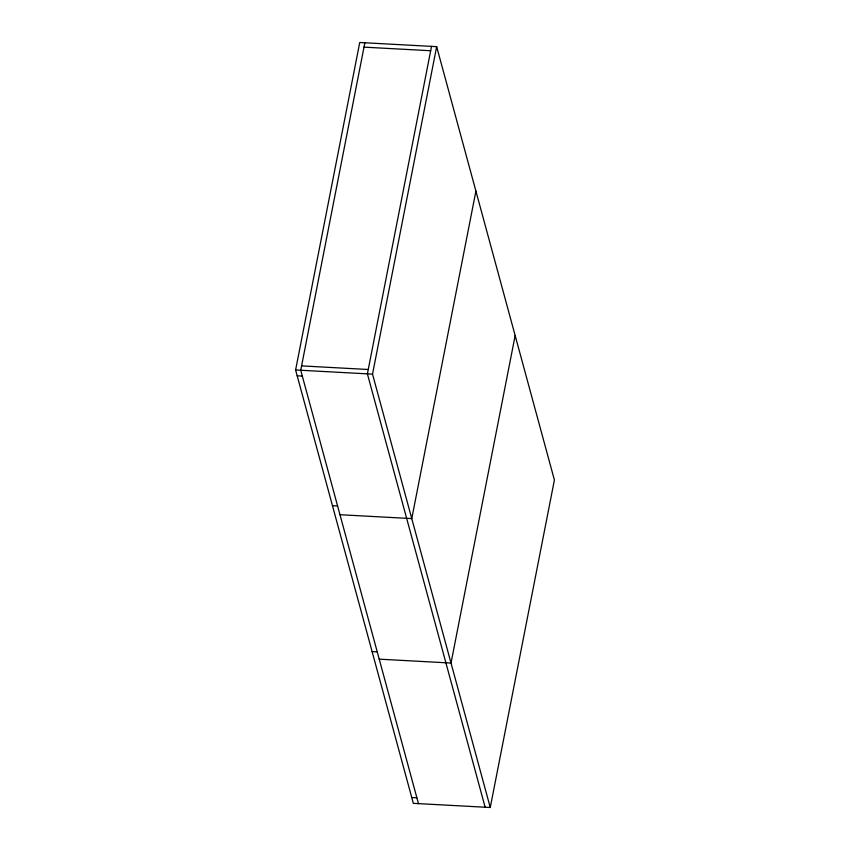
<?xml version="1.0" encoding="UTF-8"?>
<svg xmlns="http://www.w3.org/2000/svg" width="850" height="850" viewBox="0 0 850 850"><rect width="100%" height="100%" fill="white"/><g stroke="black" fill="none" stroke-linecap="round" stroke-linejoin="round"><path stroke-width="1.27" d="M295.598 369.984L359.741 42.5L436.666 46.654L554.402 480.016L490.259 807.5L413.334 803.346L295.598 369.984L372.523 374.138L490.259 807.5M364.862 42.776L300.73 370.26L418.466 803.622M431.534 46.378L367.391 373.862L485.138 807.224M372.523 374.138L436.666 46.654M475.904 191.112L411.772 518.596L339.968 514.717M515.153 335.559L451.021 663.043L379.217 659.164M364.013 47.143L430.674 50.745M301.58 365.893L368.252 369.495M297.181 375.817L302.313 376.093M332.467 505.686L337.599 505.962M372.109 651.599L377.241 651.876M411.751 797.513L416.882 797.789"/></g></svg>
